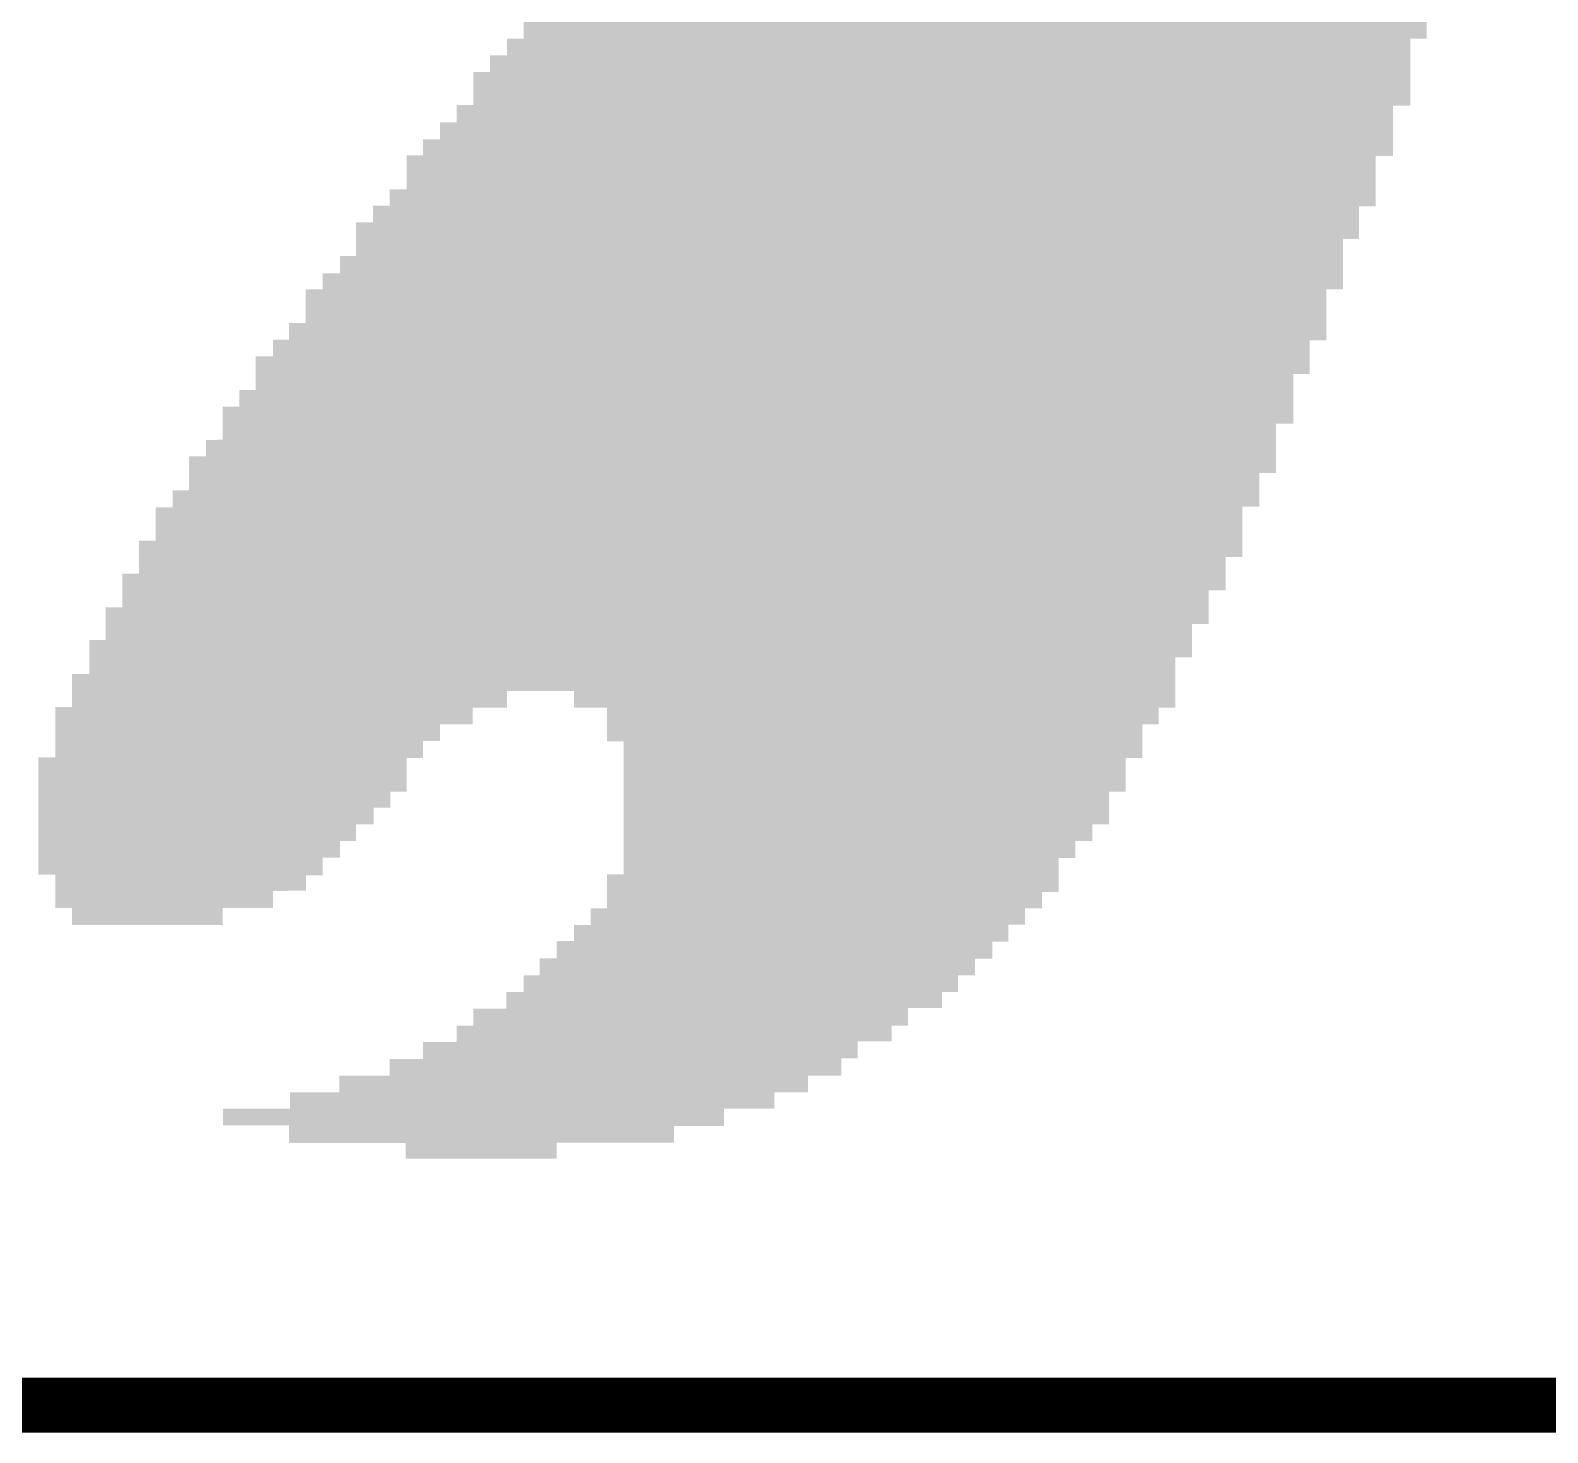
# Model space of a CAD drawing. Extents: x -0.1 to 80.1, y -0.1 to 42.4.
# Drawn here: x 3.084 to 6.007, y 36.947 to 39.649 of the extents above; entities that cross this region are included whole.
import ezdxf

# ---------------------------------------------------------------- set-up
doc = ezdxf.new("R2010")
doc.units = 0
doc.layers.add('07_ASSY1_GBR', color=7, linetype='CONTINUOUS')

msp = doc.modelspace()

# ---------------------------------------------------------------- linework, layer by layer
at = {"layer": '07_ASSY1_GBR', "const_width": 0.10607}
msp.add_lwpolyline([(25.578, 42.304), (0, 42.304), (0, 37), (25.578, 37)], dxfattribs=at)
at = {"layer": '07_ASSY1_GBR'}
for points in [[(4.034, 39.633148), (4.03402, 39.664946), (5.77398, 39.633148), (5.773986, 39.664946)], [(4.002, 39.601148), (4.002018, 39.632852), (5.742994, 39.601148), (5.743, 39.632852)], [(4.002018, 39.632852), (4.00202, 39.632946), (5.743, 39.632852), (5.743094, 39.632946)], [(4.00202, 39.632946), (4.002054, 39.63298), (5.743094, 39.632946), (5.743128, 39.63298)], [(4.002054, 39.63298), (4.002074, 39.633), (5.743128, 39.63298), (5.773926, 39.633)], [(4.002074, 39.633), (4.033872, 39.63302), (5.773926, 39.633), (5.773946, 39.63302)], [(4.033872, 39.63302), (4.033906, 39.633054), (5.773946, 39.63302), (5.77398, 39.633054)], [(4.033906, 39.633054), (4.034, 39.633148), (5.77398, 39.633054), (5.77398, 39.633148)], [(3.969, 39.569148), (3.96902, 39.600946), (5.74299, 39.569148), (5.742994, 39.600946)], [(3.96902, 39.600946), (3.969074, 39.601), (5.742994, 39.600946), (5.742994, 39.601)], [(3.969074, 39.601), (4.001872, 39.60102), (5.742994, 39.601), (5.742994, 39.60102)], [(4.001872, 39.60102), (4.002, 39.601148), (5.742994, 39.60102), (5.742994, 39.601148)], [(3.937, 39.505148), (3.93702, 39.568946), (5.74298, 39.505148), (5.74299, 39.568946)], [(3.93702, 39.568946), (3.937074, 39.569), (5.74299, 39.568946), (5.74299, 39.569)], [(3.937074, 39.569), (3.968872, 39.56902), (5.74299, 39.569), (5.74299, 39.56902)], [(3.968872, 39.56902), (3.969, 39.569148), (5.74299, 39.56902), (5.74299, 39.569148)], [(3.905, 39.472148), (3.905018, 39.503852), (5.708992, 39.472148), (5.709, 39.503852)], [(3.905018, 39.504054), (3.90502, 39.504946), (5.74298, 39.504054), (5.74298, 39.504946)], [(3.905018, 39.504), (3.905018, 39.504054), (5.742926, 39.504), (5.74298, 39.504054)], [(3.905018, 39.50398), (3.905018, 39.504), (5.709128, 39.50398), (5.742926, 39.504)], [(3.905018, 39.503852), (3.905018, 39.50398), (5.709, 39.503852), (5.709128, 39.50398)], [(3.90502, 39.504946), (3.905074, 39.505), (5.74298, 39.504946), (5.74298, 39.505)], [(3.905074, 39.505), (3.936872, 39.50502), (5.74298, 39.505), (5.74298, 39.50502)], [(3.936872, 39.50502), (3.937, 39.505148), (5.74298, 39.50502), (5.74298, 39.505148)], [(3.873, 39.439148), (3.87302, 39.471946), (5.708986, 39.439148), (5.708992, 39.471946)], [(3.87302, 39.471946), (3.873074, 39.472), (5.708992, 39.471946), (5.708992, 39.472)], [(3.873074, 39.472), (3.904872, 39.47202), (5.708992, 39.472), (5.708992, 39.47202)], [(3.904872, 39.47202), (3.905, 39.472148), (5.708992, 39.47202), (5.708992, 39.472148)], [(3.84, 39.408148), (3.84002, 39.438946), (5.70898, 39.408148), (5.708986, 39.438946)], [(3.84002, 39.438946), (3.840074, 39.439), (5.708986, 39.438946), (5.708986, 39.439)], [(3.840074, 39.439), (3.872872, 39.43902), (5.708986, 39.439), (5.708986, 39.43902)], [(3.872872, 39.43902), (3.873, 39.439148), (5.708986, 39.43902), (5.708986, 39.439148)], [(3.809, 39.343148), (3.809018, 39.406852), (5.675986, 39.343148), (5.676, 39.406852)], [(3.809018, 39.407054), (3.80902, 39.407946), (5.70898, 39.407054), (5.70898, 39.407946)], [(3.809018, 39.407), (3.809018, 39.407054), (5.708926, 39.407), (5.70898, 39.407054)], [(3.809018, 39.40698), (3.809018, 39.407), (5.676128, 39.40698), (5.708926, 39.407)], [(3.809018, 39.406852), (3.809018, 39.40698), (5.676, 39.406852), (5.676128, 39.40698)], [(3.80902, 39.407946), (3.809074, 39.408), (5.70898, 39.407946), (5.70898, 39.408)], [(3.809074, 39.408), (3.839872, 39.40802), (5.70898, 39.408), (5.70898, 39.40802)], [(3.839872, 39.40802), (3.84, 39.408148), (5.70898, 39.40802), (5.70898, 39.408148)], [(3.776, 39.311148), (3.77602, 39.342946), (5.67598, 39.311148), (5.675986, 39.342946)], [(3.77602, 39.342946), (3.776074, 39.343), (5.675986, 39.342946), (5.675986, 39.343)], [(3.776074, 39.343), (3.808872, 39.34302), (5.675986, 39.343), (5.675986, 39.34302)], [(3.808872, 39.34302), (3.809, 39.343148), (5.675986, 39.34302), (5.675986, 39.343148)], [(3.744, 39.279148), (3.744018, 39.309852), (5.64399, 39.279148), (5.644, 39.309852)], [(3.744018, 39.310054), (3.74402, 39.310946), (5.67598, 39.310054), (5.67598, 39.310946)], [(3.744018, 39.31), (3.744018, 39.310054), (5.675926, 39.31), (5.67598, 39.310054)], [(3.744018, 39.30998), (3.744018, 39.31), (5.644128, 39.30998), (5.675926, 39.31)], [(3.744018, 39.309852), (3.744018, 39.30998), (5.644, 39.309852), (5.644128, 39.30998)], [(3.74402, 39.310946), (3.744074, 39.311), (5.67598, 39.310946), (5.67598, 39.311)], [(3.744074, 39.311), (3.775872, 39.31102), (5.67598, 39.311), (5.67598, 39.31102)], [(3.775872, 39.31102), (3.776, 39.311148), (5.67598, 39.31102), (5.67598, 39.311148)], [(3.71101, 39.247054), (3.71102, 39.278946), (5.64398, 39.247054), (5.64399, 39.278946)], [(3.71102, 39.278946), (3.711074, 39.279), (5.64399, 39.278946), (5.64399, 39.279)], [(3.711074, 39.279), (3.743872, 39.27902), (5.64399, 39.279), (5.64399, 39.27902)], [(3.743872, 39.27902), (3.744, 39.279148), (5.64399, 39.27902), (5.64399, 39.279148)], [(3.711, 39.214148), (3.71101, 39.246852), (5.612992, 39.214148), (5.613, 39.246852)], [(3.71101, 39.247), (3.71101, 39.247054), (5.643926, 39.247), (5.64398, 39.247054)], [(3.71101, 39.24698), (3.71101, 39.247), (5.613128, 39.24698), (5.643926, 39.247)], [(3.71101, 39.246852), (3.71101, 39.24698), (5.613, 39.246852), (5.613128, 39.24698)], [(3.68, 39.181148), (3.68002, 39.213946), (5.612986, 39.181148), (5.612992, 39.213946)], [(3.68002, 39.213946), (3.680074, 39.214), (5.612992, 39.213946), (5.612992, 39.214)], [(3.680074, 39.214), (3.710872, 39.21402), (5.612992, 39.214), (5.612992, 39.21402)], [(3.710872, 39.21402), (3.711, 39.214148), (5.612992, 39.21402), (5.612992, 39.214148)], [(3.647, 39.150148), (3.64702, 39.180946), (5.61298, 39.150148), (5.612986, 39.180946)], [(3.64702, 39.180946), (3.647074, 39.181), (5.612986, 39.180946), (5.612986, 39.181)], [(3.647074, 39.181), (3.679872, 39.18102), (5.612986, 39.181), (5.612986, 39.18102)], [(3.679872, 39.18102), (3.68, 39.181148), (5.612986, 39.18102), (5.612986, 39.181148)], [(3.614, 39.085148), (3.614018, 39.149852), (5.580986, 39.085148), (5.581, 39.149852)], [(3.614018, 39.149852), (3.61402, 39.149946), (5.581, 39.149852), (5.581094, 39.149946)], [(3.61402, 39.149946), (3.614054, 39.14998), (5.581094, 39.149946), (5.581128, 39.14998)], [(3.614054, 39.14998), (3.614074, 39.15), (5.581128, 39.14998), (5.612926, 39.15)], [(3.614074, 39.15), (3.646872, 39.15002), (5.612926, 39.15), (5.612946, 39.15002)], [(3.646872, 39.15002), (3.646906, 39.150054), (5.612946, 39.15002), (5.61298, 39.150054)], [(3.646906, 39.150054), (3.647, 39.150148), (5.61298, 39.150054), (5.61298, 39.150148)], [(3.582, 39.053148), (3.58202, 39.084946), (5.58098, 39.053148), (5.580986, 39.084946)], [(3.58202, 39.084946), (3.582074, 39.085), (5.580986, 39.084946), (5.580986, 39.085)], [(3.582074, 39.085), (3.613872, 39.08502), (5.580986, 39.085), (5.580986, 39.08502)], [(3.613872, 39.08502), (3.614, 39.085148), (5.580986, 39.08502), (5.580986, 39.085148)], [(3.551, 39.021148), (3.551018, 39.051852), (5.54899, 39.021148), (5.549, 39.051852)], [(3.551018, 39.052054), (3.55102, 39.052946), (5.58098, 39.052054), (5.58098, 39.052946)], [(3.551018, 39.052), (3.551018, 39.052054), (5.580926, 39.052), (5.58098, 39.052054)], [(3.551018, 39.05198), (3.551018, 39.052), (5.549128, 39.05198), (5.580926, 39.052)], [(3.551018, 39.051852), (3.551018, 39.05198), (5.549, 39.051852), (5.549128, 39.05198)], [(3.55102, 39.052946), (3.551074, 39.053), (5.58098, 39.052946), (5.58098, 39.053)], [(3.551074, 39.053), (3.581872, 39.05302), (5.58098, 39.053), (5.58098, 39.05302)], [(3.581872, 39.05302), (3.582, 39.053148), (5.58098, 39.05302), (5.58098, 39.053148)], [(3.518008, 38.987054), (3.51802, 39.020946), (5.54898, 38.987054), (5.54899, 39.020946)], [(3.51802, 39.020946), (3.518074, 39.021), (5.54899, 39.020946), (5.54899, 39.021)], [(3.518074, 39.021), (3.550872, 39.02102), (5.54899, 39.021), (5.54899, 39.02102)], [(3.550872, 39.02102), (3.551, 39.021148), (5.54899, 39.02102), (5.54899, 39.021148)], [(3.518, 38.956148), (3.518008, 38.986852), (5.516992, 38.956148), (5.517, 38.986852)], [(3.518008, 38.987), (3.518008, 38.987054), (5.548926, 38.987), (5.54898, 38.987054)], [(3.518008, 38.98698), (3.518008, 38.987), (5.517128, 38.98698), (5.548926, 38.987)], [(3.518008, 38.986852), (3.518008, 38.98698), (5.517, 38.986852), (5.517128, 38.98698)], [(3.486, 38.924148), (3.48602, 38.955946), (5.516986, 38.924148), (5.516992, 38.955946)], [(3.48602, 38.955946), (3.486074, 38.956), (5.516992, 38.955946), (5.516992, 38.956)], [(3.486074, 38.956), (3.517872, 38.95602), (5.516992, 38.956), (5.516992, 38.95602)], [(3.517872, 38.95602), (3.518, 38.956148), (5.516992, 38.95602), (5.516992, 38.956148)], [(3.454008, 38.891054), (3.45402, 38.923946), (5.51698, 38.891054), (5.516986, 38.923946)], [(3.45402, 38.923946), (3.454074, 38.924), (5.516986, 38.923946), (5.516986, 38.924)], [(3.454074, 38.924), (3.485872, 38.92402), (5.516986, 38.924), (5.516986, 38.92402)], [(3.485872, 38.92402), (3.486, 38.924148), (5.516986, 38.92402), (5.516986, 38.924148)], [(3.454, 38.860148), (3.454008, 38.890852), (5.483992, 38.860148), (5.484, 38.890852)], [(3.454008, 38.891), (3.454008, 38.891054), (5.516926, 38.891), (5.51698, 38.891054)], [(3.454008, 38.89098), (3.454008, 38.891), (5.484128, 38.89098), (5.516926, 38.891)], [(3.454008, 38.890852), (3.454008, 38.89098), (5.484, 38.890852), (5.484128, 38.89098)], [(3.422, 38.828148), (3.42202, 38.859946), (5.483986, 38.828148), (5.483992, 38.859946)], [(3.42202, 38.859946), (3.422074, 38.86), (5.483992, 38.859946), (5.483992, 38.86)], [(3.422074, 38.86), (3.453872, 38.86002), (5.483992, 38.86), (5.483992, 38.86002)], [(3.453872, 38.86002), (3.454, 38.860148), (5.483992, 38.86002), (5.483992, 38.860148)], [(3.38901, 38.796054), (3.38902, 38.827946), (5.48398, 38.796054), (5.483986, 38.827946)], [(3.38902, 38.827946), (3.389074, 38.828), (5.483986, 38.827946), (5.483986, 38.828)], [(3.389074, 38.828), (3.421872, 38.82802), (5.483986, 38.828), (5.483986, 38.82802)], [(3.421872, 38.82802), (3.422, 38.828148), (5.483986, 38.82802), (5.483986, 38.828148)], [(3.389, 38.763148), (3.38901, 38.795852), (5.451988, 38.763148), (5.452, 38.795852)], [(3.38901, 38.796), (3.38901, 38.796054), (5.483926, 38.796), (5.48398, 38.796054)], [(3.38901, 38.79598), (3.38901, 38.796), (5.452128, 38.79598), (5.483926, 38.796)], [(3.38901, 38.795852), (3.38901, 38.79598), (5.452, 38.795852), (5.452128, 38.79598)], [(3.358, 38.731054), (3.35802, 38.762946), (5.45198, 38.731054), (5.451988, 38.762946)], [(3.35802, 38.762946), (3.358074, 38.763), (5.451988, 38.762946), (5.451988, 38.763)], [(3.358074, 38.763), (3.388872, 38.76302), (5.451988, 38.763), (5.451988, 38.76302)], [(3.388872, 38.76302), (3.389, 38.763148), (5.451988, 38.76302), (5.451988, 38.763148)], [(3.325, 38.666148), (3.32502, 38.729946), (5.418986, 38.666148), (5.418998, 38.729946)], [(3.32502, 38.729946), (3.325074, 38.73), (5.418998, 38.729946), (5.418998, 38.73)], [(3.325074, 38.73), (3.357872, 38.73002), (5.418998, 38.73), (5.418998, 38.73002)], [(3.357872, 38.73002), (3.358, 38.730148), (5.418998, 38.73002), (5.418998, 38.730148)], [(3.358, 38.731), (3.358, 38.731054), (5.451926, 38.731), (5.45198, 38.731054)], [(3.358, 38.73098), (3.358, 38.731), (5.419128, 38.73098), (5.451926, 38.731)], [(3.358, 38.730852), (3.358, 38.73098), (5.419, 38.730852), (5.419128, 38.73098)], [(3.358, 38.730148), (3.358, 38.730852), (5.418998, 38.730148), (5.419, 38.730852)], [(3.29301, 38.634054), (3.29302, 38.665946), (5.41898, 38.634054), (5.418986, 38.665946)], [(3.29302, 38.665946), (3.293074, 38.666), (5.418986, 38.665946), (5.418986, 38.666)], [(3.293074, 38.666), (3.324872, 38.66602), (5.418986, 38.666), (5.418986, 38.66602)], [(3.324872, 38.66602), (3.325, 38.666148), (5.418986, 38.66602), (5.418986, 38.666148)], [(3.293, 38.602148), (3.293008, 38.633852), (5.38699, 38.602148), (5.387, 38.633852)], [(3.293008, 38.634), (3.29301, 38.634054), (5.418926, 38.634), (5.41898, 38.634054)], [(3.293008, 38.63398), (3.293008, 38.634), (5.387128, 38.63398), (5.418926, 38.634)], [(3.293008, 38.633852), (3.293008, 38.63398), (5.387, 38.633852), (5.387128, 38.63398)], [(3.26101, 38.570054), (3.26102, 38.601946), (5.38698, 38.570054), (5.386988, 38.601946)], [(3.26102, 38.601946), (3.261074, 38.602), (5.386988, 38.601946), (5.38699, 38.602)], [(3.261074, 38.602), (3.292872, 38.60202), (5.38699, 38.602), (5.38699, 38.60202)], [(3.292872, 38.60202), (3.293, 38.602148), (5.38699, 38.60202), (5.38699, 38.602148)], [(3.261, 38.537148), (3.26101, 38.569852), (5.353988, 38.537148), (5.354, 38.569852)], [(3.26101, 38.57), (3.26101, 38.570054), (5.386926, 38.57), (5.38698, 38.570054)], [(3.26101, 38.56998), (3.26101, 38.57), (5.354128, 38.56998), (5.386926, 38.57)], [(3.26101, 38.569852), (3.26101, 38.56998), (5.354, 38.569852), (5.354128, 38.56998)], [(3.229008, 38.505054), (3.22902, 38.536946), (5.35398, 38.505054), (5.353988, 38.536946)], [(3.22902, 38.536946), (3.229074, 38.537), (5.353988, 38.536946), (5.353988, 38.537)], [(3.229074, 38.537), (3.260872, 38.53702), (5.353988, 38.537), (5.353988, 38.53702)], [(3.260872, 38.53702), (3.261, 38.537148), (5.353988, 38.53702), (5.353988, 38.537148)], [(3.229, 38.474148), (3.229008, 38.504852), (5.32199, 38.474148), (5.322, 38.504852)], [(3.229008, 38.505), (3.229008, 38.505054), (5.353926, 38.505), (5.35398, 38.505054)], [(3.229008, 38.50498), (3.229008, 38.505), (5.322128, 38.50498), (5.353926, 38.505)], [(3.229008, 38.504852), (3.229008, 38.50498), (5.322, 38.504852), (5.322128, 38.50498)], [(3.197008, 38.441054), (3.19702, 38.473946), (5.32198, 38.441054), (5.32199, 38.473946)], [(3.19702, 38.473946), (3.197074, 38.474), (5.32199, 38.473946), (5.32199, 38.474)], [(3.197074, 38.474), (3.228872, 38.47402), (5.32199, 38.474), (5.32199, 38.47402)], [(3.228872, 38.47402), (3.229, 38.474148), (5.32199, 38.47402), (5.32199, 38.474148)], [(3.197, 38.409148), (3.197008, 38.440852), (5.289992, 38.409148), (5.29, 38.440852)], [(3.197008, 38.441), (3.197008, 38.441054), (5.321926, 38.441), (5.32198, 38.441054)], [(3.197008, 38.44098), (3.197008, 38.441), (5.290128, 38.44098), (5.321926, 38.441)], [(3.197008, 38.440852), (3.197008, 38.44098), (5.29, 38.440852), (5.290128, 38.44098)], [(3.164008, 38.376), (3.16402, 38.408946), (5.289986, 38.376), (5.289992, 38.408946)], [(3.16402, 38.408946), (3.164074, 38.409), (5.289992, 38.408946), (5.289992, 38.409)], [(3.164074, 38.409), (3.196872, 38.40902), (5.289992, 38.409), (5.289992, 38.40902)], [(3.196872, 38.40902), (3.197, 38.409148), (5.289992, 38.40902), (5.289992, 38.409148)], [(3.164, 38.345148), (3.164008, 38.375852), (4.00198, 38.345148), (4.002, 38.375852)], [(3.164008, 38.37598), (3.164008, 38.376), (4.002128, 38.37598), (4.130852, 38.376)], [(3.164008, 38.375852), (3.164008, 38.37598), (4.002, 38.375852), (4.002128, 38.37598)], [(4.13098, 38.375872), (4.130852, 38.376), (5.289986, 38.375872), (5.289986, 38.376)], [(4.131, 38.344074), (4.13098, 38.375872), (5.28998, 38.344074), (5.289986, 38.375872)], [(3.132012, 38.312054), (3.132018, 38.343852), (3.93598, 38.312054), (3.936, 38.343852)], [(3.132018, 38.344054), (3.13202, 38.344946), (4.00198, 38.344054), (4.00198, 38.344946)], [(3.132018, 38.344), (3.132018, 38.344054), (4.001926, 38.344), (4.00198, 38.344054)], [(3.132018, 38.34398), (3.132018, 38.344), (3.936128, 38.34398), (4.001926, 38.344)], [(3.132018, 38.343852), (3.132018, 38.34398), (3.936, 38.343852), (3.936128, 38.34398)], [(3.13202, 38.344946), (3.132074, 38.345), (4.00198, 38.344946), (4.00198, 38.345)], [(3.132074, 38.345), (3.163872, 38.34502), (4.00198, 38.345), (4.00198, 38.34502)], [(3.163872, 38.34502), (3.164, 38.345148), (4.00198, 38.34502), (4.00198, 38.345148)], [(4.13102, 38.344054), (4.131, 38.344074), (5.28998, 38.344054), (5.28998, 38.344074)], [(4.131054, 38.34402), (4.13102, 38.344054), (5.289946, 38.34402), (5.28998, 38.344054)], [(4.194852, 38.344), (4.131054, 38.34402), (5.289926, 38.344), (5.289946, 38.34402)], [(4.194872, 38.34398), (4.194852, 38.344), (5.258128, 38.34398), (5.289926, 38.344)], [(4.19498, 38.343872), (4.194872, 38.34398), (5.25802, 38.343872), (5.258128, 38.34398)], [(4.194982, 38.343852), (4.19498, 38.343872), (5.258, 38.343852), (5.25802, 38.343872)], [(4.19499, 38.312054), (4.194982, 38.343852), (5.25798, 38.312054), (5.258, 38.343852)], [(3.132006, 38.280054), (3.132012, 38.311852), (3.87298, 38.280054), (3.873, 38.311852)], [(3.132012, 38.312), (3.132012, 38.312054), (3.935926, 38.312), (3.93598, 38.312054)], [(3.132012, 38.31198), (3.132012, 38.312), (3.873128, 38.31198), (3.935926, 38.312)], [(3.132012, 38.311852), (3.132012, 38.31198), (3.873, 38.311852), (3.873128, 38.31198)], [(4.19499, 38.312), (4.19499, 38.312054), (5.257926, 38.312), (5.25798, 38.312054)], [(4.19499, 38.31198), (4.19499, 38.312), (5.226128, 38.31198), (5.257926, 38.312)], [(4.19499, 38.311852), (4.19499, 38.31198), (5.226, 38.311852), (5.226128, 38.31198)], [(4.195, 38.279074), (4.19499, 38.311852), (5.225988, 38.279074), (5.226, 38.311852)], [(3.132, 38.248148), (3.132006, 38.279852), (3.83998, 38.248148), (3.84, 38.279852)], [(3.132006, 38.28), (3.132006, 38.280054), (3.872926, 38.28), (3.87298, 38.280054)], [(3.132006, 38.27998), (3.132006, 38.28), (3.840128, 38.27998), (3.872926, 38.28)], [(3.132006, 38.279852), (3.132006, 38.27998), (3.84, 38.279852), (3.840128, 38.27998)], [(4.195054, 38.27902), (4.195, 38.279074), (5.225988, 38.27902), (5.225988, 38.279074)], [(4.226852, 38.279), (4.195054, 38.27902), (5.225988, 38.279), (5.225988, 38.27902)], [(4.22698, 38.278872), (4.226852, 38.279), (5.225988, 38.278872), (5.225988, 38.279)], [(4.226984, 38.247054), (4.22698, 38.278872), (5.22598, 38.247054), (5.225988, 38.278872)], [(3.099014, 38.182054), (3.099018, 38.246852), (3.80898, 38.182054), (3.809, 38.246852)], [(3.099018, 38.247054), (3.09902, 38.247946), (3.83998, 38.247054), (3.83998, 38.247946)], [(3.099018, 38.247), (3.099018, 38.247054), (3.839926, 38.247), (3.83998, 38.247054)], [(3.099018, 38.24698), (3.099018, 38.247), (3.809128, 38.24698), (3.839926, 38.247)], [(3.099018, 38.246852), (3.099018, 38.24698), (3.809, 38.246852), (3.809128, 38.24698)], [(3.09902, 38.247946), (3.099074, 38.248), (3.83998, 38.247946), (3.83998, 38.248)], [(3.099074, 38.248), (3.131872, 38.24802), (3.83998, 38.248), (3.83998, 38.24802)], [(3.131872, 38.24802), (3.132, 38.248148), (3.83998, 38.24802), (3.83998, 38.248148)], [(4.226984, 38.247), (4.226984, 38.247054), (5.225926, 38.247), (5.22598, 38.247054)], [(4.226984, 38.24698), (4.226984, 38.247), (5.194128, 38.24698), (5.225926, 38.247)], [(4.226984, 38.246852), (4.226984, 38.24698), (5.194, 38.246852), (5.194128, 38.24698)], [(4.226988, 38.182054), (4.226984, 38.246852), (5.19398, 38.182054), (5.194, 38.246852)], [(3.09901, 38.151054), (3.099014, 38.181852), (3.77698, 38.151054), (3.777, 38.181852)], [(3.099014, 38.182), (3.099014, 38.182054), (3.808926, 38.182), (3.80898, 38.182054)], [(3.099014, 38.18198), (3.099014, 38.182), (3.777128, 38.18198), (3.808926, 38.182)], [(3.099014, 38.181852), (3.099014, 38.18198), (3.777, 38.181852), (3.777128, 38.18198)], [(4.226988, 38.182), (4.226988, 38.182054), (5.193926, 38.182), (5.19398, 38.182054)], [(4.226988, 38.18198), (4.226988, 38.182), (5.162128, 38.18198), (5.193926, 38.182)], [(4.226988, 38.181852), (4.226988, 38.18198), (5.162, 38.181852), (5.162128, 38.18198)], [(4.226994, 38.119054), (4.226988, 38.181852), (5.16198, 38.119054), (5.162, 38.181852)], [(3.099008, 38.119054), (3.09901, 38.150852), (3.74498, 38.119054), (3.745, 38.150852)], [(3.09901, 38.151), (3.09901, 38.151054), (3.776926, 38.151), (3.77698, 38.151054)], [(3.09901, 38.15098), (3.09901, 38.151), (3.745128, 38.15098), (3.776926, 38.151)], [(3.09901, 38.150852), (3.09901, 38.15098), (3.745, 38.150852), (3.745128, 38.15098)], [(3.099004, 38.087054), (3.099008, 38.118852), (3.71098, 38.087054), (3.711, 38.118852)], [(3.099008, 38.119), (3.099008, 38.119054), (3.744926, 38.119), (3.74498, 38.119054)], [(3.099008, 38.11898), (3.099008, 38.119), (3.711128, 38.11898), (3.744926, 38.119)], [(3.099008, 38.118852), (3.099008, 38.11898), (3.711, 38.118852), (3.711128, 38.11898)], [(4.226994, 38.119), (4.226994, 38.119054), (5.161926, 38.119), (5.16198, 38.119054)], [(4.226994, 38.11898), (4.226994, 38.119), (5.130128, 38.11898), (5.161926, 38.119)], [(4.226994, 38.118852), (4.226994, 38.11898), (5.13, 38.118852), (5.130128, 38.11898)], [(4.226996, 38.087054), (4.226994, 38.118852), (5.12998, 38.087054), (5.13, 38.118852)], [(3.099002, 38.055054), (3.099004, 38.086852), (3.67998, 38.055054), (3.68, 38.086852)], [(3.099004, 38.087), (3.099004, 38.087054), (3.710926, 38.087), (3.71098, 38.087054)], [(3.099004, 38.08698), (3.099004, 38.087), (3.680128, 38.08698), (3.710926, 38.087)], [(3.099004, 38.086852), (3.099004, 38.08698), (3.68, 38.086852), (3.680128, 38.08698)], [(4.226996, 38.087), (4.226996, 38.087054), (5.129926, 38.087), (5.12998, 38.087054)], [(4.226996, 38.08698), (4.226996, 38.087), (5.097128, 38.08698), (5.129926, 38.087)], [(4.226996, 38.086852), (4.226996, 38.08698), (5.097, 38.086852), (5.097128, 38.08698)], [(4.226998, 38.054054), (4.226996, 38.086852), (5.09698, 38.054054), (5.097, 38.086852)], [(3.099, 38.022074), (3.099002, 38.054852), (3.64698, 38.022074), (3.647, 38.054852)], [(3.099002, 38.055), (3.099002, 38.055054), (3.679926, 38.055), (3.67998, 38.055054)], [(3.099002, 38.05498), (3.099002, 38.055), (3.647128, 38.05498), (3.679926, 38.055)], [(3.099002, 38.054852), (3.099002, 38.05498), (3.647, 38.054852), (3.647128, 38.05498)], [(4.226998, 38.054), (4.226998, 38.054054), (5.096926, 38.054), (5.09698, 38.054054)], [(4.226998, 38.05398), (4.226998, 38.054), (5.065128, 38.05398), (5.096926, 38.054)], [(4.226998, 38.053852), (4.226998, 38.05398), (5.065, 38.053852), (5.065128, 38.05398)], [(4.227, 38.023148), (4.226998, 38.053852), (5.06499, 38.023148), (5.065, 38.053852)], [(3.099054, 38.02202), (3.099, 38.022074), (3.64698, 38.02202), (3.64698, 38.022074)], [(3.131852, 38.022), (3.099054, 38.02202), (3.64698, 38.022), (3.64698, 38.02202)], [(3.13198, 38.021872), (3.131852, 38.022), (3.64698, 38.021872), (3.64698, 38.022)], [(3.131982, 38.021054), (3.13198, 38.021872), (3.64698, 38.021054), (3.64698, 38.021872)], [(3.131982, 38.021), (3.131982, 38.021054), (3.646926, 38.021), (3.64698, 38.021054)], [(3.131982, 38.02098), (3.131982, 38.021), (3.615128, 38.02098), (3.646926, 38.021)], [(3.131982, 38.020852), (3.131982, 38.02098), (3.615, 38.020852), (3.615128, 38.02098)], [(3.13199, 37.991054), (3.131982, 38.020852), (3.61498, 37.991054), (3.615, 38.020852)], [(4.195008, 37.989054), (4.19502, 38.022946), (5.06498, 37.989054), (5.06499, 38.022946)], [(4.19502, 38.022946), (4.195074, 38.023), (5.06499, 38.022946), (5.06499, 38.023)], [(4.195074, 38.023), (4.226872, 38.02302), (5.06499, 38.023), (5.06499, 38.02302)], [(4.226872, 38.02302), (4.227, 38.023148), (5.06499, 38.02302), (5.06499, 38.023148)], [(3.13199, 37.991), (3.13199, 37.991054), (3.614926, 37.991), (3.61498, 37.991054)], [(3.13199, 37.99098), (3.13199, 37.991), (3.551128, 37.99098), (3.614926, 37.991)], [(3.13199, 37.990852), (3.13199, 37.99098), (3.551, 37.990852), (3.551128, 37.99098)], [(3.132, 37.958074), (3.13199, 37.990852), (3.55098, 37.958074), (3.551, 37.990852)], [(4.195, 37.957148), (4.195008, 37.988852), (5.03298, 37.957148), (5.033, 37.988852)], [(4.195008, 37.989), (4.195008, 37.989054), (5.064926, 37.989), (5.06498, 37.989054)], [(4.195008, 37.98898), (4.195008, 37.989), (5.033128, 37.98898), (5.064926, 37.989)], [(4.195008, 37.988852), (4.195008, 37.98898), (5.033, 37.988852), (5.033128, 37.98898)], [(3.13202, 37.958054), (3.132, 37.958074), (3.55098, 37.958054), (3.55098, 37.958074)], [(3.132054, 37.95802), (3.13202, 37.958054), (3.550946, 37.95802), (3.55098, 37.958054)], [(3.163852, 37.958), (3.132054, 37.95802), (3.550926, 37.958), (3.550946, 37.95802)], [(3.163872, 37.95798), (3.163852, 37.958), (3.454128, 37.95798), (3.550926, 37.958)], [(3.16398, 37.957872), (3.163872, 37.95798), (3.45402, 37.957872), (3.454128, 37.95798)], [(3.163982, 37.957852), (3.16398, 37.957872), (3.454, 37.957852), (3.45402, 37.957872)], [(3.164, 37.925074), (3.163982, 37.957852), (3.45398, 37.925074), (3.454, 37.957852)], [(4.163, 37.926054), (4.163018, 37.956852), (4.99998, 37.926054), (5, 37.956852)], [(4.163018, 37.956852), (4.16302, 37.956946), (5, 37.956852), (5.000094, 37.956946)], [(4.16302, 37.956946), (4.163054, 37.95698), (5.000094, 37.956946), (5.000128, 37.95698)], [(4.163054, 37.95698), (4.163074, 37.957), (5.000128, 37.95698), (5.032926, 37.957)], [(4.163074, 37.957), (4.194872, 37.95702), (5.032926, 37.957), (5.032946, 37.95702)], [(4.194872, 37.95702), (4.194906, 37.957054), (5.032946, 37.95702), (5.03298, 37.957054)], [(4.194906, 37.957054), (4.195, 37.957148), (5.03298, 37.957054), (5.03298, 37.957148)], [(3.16402, 37.925054), (3.164, 37.925074), (3.45398, 37.925054), (3.45398, 37.925074)], [(3.164054, 37.92502), (3.16402, 37.925054), (3.453946, 37.92502), (3.45398, 37.925054)], [(3.453926, 37.925), (3.164054, 37.92502), (3.453926, 37.925), (3.453946, 37.92502)], [(4.131, 37.894148), (4.13102, 37.924946), (4.96798, 37.894148), (4.967998, 37.924946)], [(4.13102, 37.924946), (4.131074, 37.925), (4.967998, 37.924946), (4.967998, 37.925)], [(4.131074, 37.925), (4.162872, 37.92502), (4.967998, 37.925), (4.967998, 37.92502)], [(4.162872, 37.92502), (4.163, 37.925148), (4.967998, 37.92502), (4.967998, 37.925148)], [(4.163, 37.926), (4.163, 37.926054), (4.999926, 37.926), (4.99998, 37.926054)], [(4.163, 37.92598), (4.163, 37.926), (4.968128, 37.92598), (4.999926, 37.926)], [(4.163, 37.925852), (4.163, 37.92598), (4.968, 37.925852), (4.968128, 37.92598)], [(4.163, 37.925148), (4.163, 37.925852), (4.967998, 37.925148), (4.968, 37.925852)], [(4.098, 37.861148), (4.098018, 37.892852), (4.93698, 37.861148), (4.937, 37.892852)], [(4.098018, 37.893054), (4.09802, 37.893946), (4.96798, 37.893054), (4.96798, 37.893946)], [(4.098018, 37.893), (4.098018, 37.893054), (4.967926, 37.893), (4.96798, 37.893054)], [(4.098018, 37.89298), (4.098018, 37.893), (4.937128, 37.89298), (4.967926, 37.893)], [(4.098018, 37.892852), (4.098018, 37.89298), (4.937, 37.892852), (4.937128, 37.89298)], [(4.09802, 37.893946), (4.098074, 37.894), (4.96798, 37.893946), (4.96798, 37.894)], [(4.098074, 37.894), (4.130872, 37.89402), (4.96798, 37.894), (4.96798, 37.89402)], [(4.130872, 37.89402), (4.131, 37.894148), (4.96798, 37.89402), (4.96798, 37.894148)], [(4.065, 37.828148), (4.065018, 37.859852), (4.90398, 37.828148), (4.904, 37.859852)], [(4.065018, 37.860054), (4.06502, 37.860946), (4.93698, 37.860054), (4.93698, 37.860946)], [(4.065018, 37.86), (4.065018, 37.860054), (4.936926, 37.86), (4.93698, 37.860054)], [(4.065018, 37.85998), (4.065018, 37.86), (4.904128, 37.85998), (4.936926, 37.86)], [(4.065018, 37.859852), (4.065018, 37.85998), (4.904, 37.859852), (4.904128, 37.85998)], [(4.06502, 37.860946), (4.065074, 37.861), (4.93698, 37.860946), (4.93698, 37.861)], [(4.065074, 37.861), (4.097872, 37.86102), (4.93698, 37.861), (4.93698, 37.86102)], [(4.097872, 37.86102), (4.098, 37.861148), (4.93698, 37.86102), (4.93698, 37.861148)], [(4.034, 37.796148), (4.034018, 37.827852), (4.87098, 37.796148), (4.871, 37.827852)], [(4.034018, 37.827852), (4.03402, 37.827946), (4.871, 37.827852), (4.871094, 37.827946)], [(4.03402, 37.827946), (4.034054, 37.82798), (4.871094, 37.827946), (4.871128, 37.82798)], [(4.034054, 37.82798), (4.034074, 37.828), (4.871128, 37.82798), (4.903926, 37.828)], [(4.034074, 37.828), (4.064872, 37.82802), (4.903926, 37.828), (4.903946, 37.82802)], [(4.064872, 37.82802), (4.064906, 37.828054), (4.903946, 37.82802), (4.90398, 37.828054)], [(4.064906, 37.828054), (4.065, 37.828148), (4.90398, 37.828054), (4.90398, 37.828148)], [(4.001, 37.765054), (4.001018, 37.795852), (4.83998, 37.765054), (4.84, 37.795852)], [(4.001018, 37.795852), (4.00102, 37.795946), (4.84, 37.795852), (4.840094, 37.795946)], [(4.00102, 37.795946), (4.001054, 37.79598), (4.840094, 37.795946), (4.840128, 37.79598)], [(4.001054, 37.79598), (4.001074, 37.796), (4.840128, 37.79598), (4.870926, 37.796)], [(4.001074, 37.796), (4.033872, 37.79602), (4.870926, 37.796), (4.870946, 37.79602)], [(4.033872, 37.79602), (4.033906, 37.796054), (4.870946, 37.79602), (4.87098, 37.796054)], [(4.033906, 37.796054), (4.034, 37.796148), (4.87098, 37.796054), (4.87098, 37.796148)], [(3.937, 37.731148), (3.93702, 37.763946), (4.77498, 37.731148), (4.774998, 37.763946)], [(3.93702, 37.763946), (3.937074, 37.764), (4.774998, 37.763946), (4.774998, 37.764)], [(3.937074, 37.764), (4.000872, 37.76402), (4.774998, 37.764), (4.774998, 37.76402)], [(4.000872, 37.76402), (4.001, 37.764148), (4.774998, 37.76402), (4.774998, 37.764148)], [(4.001, 37.765), (4.001, 37.765054), (4.839926, 37.765), (4.83998, 37.765054)], [(4.001, 37.76498), (4.001, 37.765), (4.775128, 37.76498), (4.839926, 37.765)], [(4.001, 37.764852), (4.001, 37.76498), (4.775, 37.764852), (4.775128, 37.76498)], [(4.001, 37.764148), (4.001, 37.764852), (4.774998, 37.764148), (4.775, 37.764852)], [(3.905, 37.701054), (3.905018, 37.730852), (4.74298, 37.701054), (4.743, 37.730852)], [(3.905018, 37.730852), (3.90502, 37.730946), (4.743, 37.730852), (4.743094, 37.730946)], [(3.90502, 37.730946), (3.905054, 37.73098), (4.743094, 37.730946), (4.743128, 37.73098)], [(3.905054, 37.73098), (3.905074, 37.731), (4.743128, 37.73098), (4.774926, 37.731)], [(3.905074, 37.731), (3.936872, 37.73102), (4.774926, 37.731), (4.774946, 37.73102)], [(3.936872, 37.73102), (3.936906, 37.731054), (4.774946, 37.73102), (4.77498, 37.731054)], [(3.936906, 37.731054), (3.937, 37.731148), (4.77498, 37.731054), (4.77498, 37.731148)], [(3.84, 37.668054), (3.84002, 37.699946), (4.67798, 37.668054), (4.677998, 37.699946)], [(3.84002, 37.699946), (3.840074, 37.7), (4.677998, 37.699946), (4.677998, 37.7)], [(3.840074, 37.7), (3.904872, 37.70002), (4.677998, 37.7), (4.677998, 37.70002)], [(3.904872, 37.70002), (3.905, 37.700148), (4.677998, 37.70002), (4.677998, 37.700148)], [(3.905, 37.701), (3.905, 37.701054), (4.742926, 37.701), (4.74298, 37.701054)], [(3.905, 37.70098), (3.905, 37.701), (4.678128, 37.70098), (4.742926, 37.701)], [(3.905, 37.700852), (3.905, 37.70098), (4.678, 37.700852), (4.678128, 37.70098)], [(3.905, 37.700148), (3.905, 37.700852), (4.677998, 37.700148), (4.678, 37.700852)], [(3.776, 37.635148), (3.77602, 37.666946), (4.64598, 37.635148), (4.645998, 37.666946)], [(3.77602, 37.666946), (3.776074, 37.667), (4.645998, 37.666946), (4.645998, 37.667)], [(3.776074, 37.667), (3.839872, 37.66702), (4.645998, 37.667), (4.645998, 37.66702)], [(3.839872, 37.66702), (3.84, 37.667148), (4.645998, 37.66702), (4.645998, 37.667148)], [(3.84, 37.668), (3.84, 37.668054), (4.677926, 37.668), (4.67798, 37.668054)], [(3.84, 37.66798), (3.84, 37.668), (4.646128, 37.66798), (4.677926, 37.668)], [(3.84, 37.667852), (3.84, 37.66798), (4.646, 37.667852), (4.646128, 37.66798)], [(3.84, 37.667148), (3.84, 37.667852), (4.645998, 37.667148), (4.646, 37.667852)], [(3.679, 37.603148), (3.679018, 37.634852), (4.58198, 37.603148), (4.582, 37.634852)], [(3.679018, 37.634852), (3.67902, 37.634946), (4.582, 37.634852), (4.582094, 37.634946)], [(3.67902, 37.634946), (3.679054, 37.63498), (4.582094, 37.634946), (4.582128, 37.63498)], [(3.679054, 37.63498), (3.679074, 37.635), (4.582128, 37.63498), (4.645926, 37.635)], [(3.679074, 37.635), (3.775872, 37.63502), (4.645926, 37.635), (4.645946, 37.63502)], [(3.775872, 37.63502), (3.775906, 37.635054), (4.645946, 37.63502), (4.64598, 37.635054)], [(3.775906, 37.635054), (3.776, 37.635148), (4.64598, 37.635054), (4.64598, 37.635148)], [(3.584, 37.571148), (3.584018, 37.602852), (4.51698, 37.571148), (4.517, 37.602852)], [(3.584018, 37.602852), (3.58402, 37.602946), (4.517, 37.602852), (4.517094, 37.602946)], [(3.58402, 37.602946), (3.584054, 37.60298), (4.517094, 37.602946), (4.517128, 37.60298)], [(3.584054, 37.60298), (3.584074, 37.603), (4.517128, 37.60298), (4.581926, 37.603)], [(3.584074, 37.603), (3.678872, 37.60302), (4.581926, 37.603), (4.581946, 37.60302)], [(3.678872, 37.60302), (3.678906, 37.603054), (4.581946, 37.60302), (4.58198, 37.603054)], [(3.678906, 37.603054), (3.679, 37.603148), (4.58198, 37.603054), (4.58198, 37.603148)], [(3.455, 37.539072), (3.455018, 37.570852), (4.41998, 37.539072), (4.42, 37.570852)], [(3.455018, 37.570852), (3.45502, 37.570946), (4.42, 37.570852), (4.420094, 37.570946)], [(3.45502, 37.570946), (3.455054, 37.57098), (4.420094, 37.570946), (4.420128, 37.57098)], [(3.455054, 37.57098), (3.455074, 37.571), (4.420128, 37.57098), (4.516926, 37.571)], [(3.455074, 37.571), (3.583872, 37.57102), (4.516926, 37.571), (4.516946, 37.57102)], [(3.583872, 37.57102), (3.583906, 37.571054), (4.516946, 37.57102), (4.51698, 37.571054)], [(3.583906, 37.571054), (3.584, 37.571148), (4.51698, 37.571054), (4.51698, 37.571148)], [(3.455054, 37.53902), (3.455, 37.539072), (4.41998, 37.53902), (4.41998, 37.539072)], [(3.581852, 37.539), (3.455054, 37.53902), (4.41998, 37.539), (4.41998, 37.53902)], [(3.58198, 37.538872), (3.581852, 37.539), (4.41998, 37.538872), (4.41998, 37.539)], [(3.581982, 37.538054), (3.58198, 37.538872), (4.41998, 37.538054), (4.41998, 37.538872)], [(3.581982, 37.538), (3.581982, 37.538054), (4.419926, 37.538), (4.41998, 37.538054)], [(3.581982, 37.53798), (3.581982, 37.538), (4.324128, 37.53798), (4.419926, 37.538)], [(3.581982, 37.537852), (3.581982, 37.53798), (4.324, 37.537852), (4.324128, 37.53798)], [(3.582, 37.506054), (3.581982, 37.537852), (4.32398, 37.506054), (4.324, 37.537852)], [(3.582, 37.506), (3.582, 37.506054), (4.323926, 37.506), (4.32398, 37.506054)], [(3.582, 37.50598), (3.582, 37.506), (4.098128, 37.50598), (4.323926, 37.506)], [(3.582, 37.505852), (3.582, 37.50598), (4.098, 37.505852), (4.098128, 37.50598)], [(3.582, 37.505074), (3.582, 37.505852), (4.097998, 37.505074), (4.098, 37.505852)], [(3.582054, 37.50502), (3.582, 37.505074), (4.097998, 37.50502), (4.097998, 37.505074)], [(3.806852, 37.505), (3.582054, 37.50502), (4.097998, 37.505), (4.097998, 37.50502)], [(3.80698, 37.504872), (3.806852, 37.505), (4.097998, 37.504872), (4.097998, 37.505)], [(3.807, 37.475074), (3.80698, 37.504872), (4.09798, 37.475074), (4.097998, 37.504872)], [(3.80702, 37.475054), (3.807, 37.475074), (4.09798, 37.475054), (4.09798, 37.475074)], [(3.807054, 37.47502), (3.80702, 37.475054), (4.097946, 37.47502), (4.09798, 37.475054)], [(4.097926, 37.475), (3.807054, 37.47502), (4.097926, 37.475), (4.097946, 37.47502)]]:
    msp.add_solid(points, dxfattribs=at)

doc.saveas('drawing.dxf')
